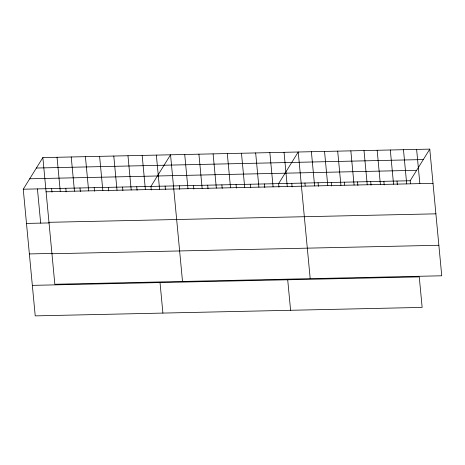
<?xml version="1.0" encoding="UTF-8"?>
<svg xmlns="http://www.w3.org/2000/svg" width="465" height="465" viewBox="0 0 465 465"><rect width="100%" height="100%" fill="white"/><g stroke="black" fill="none" stroke-linecap="round" stroke-linejoin="round"><path stroke-width="0.7" d="M32.341 285.365L419.261 276.896L422.144 307.406L35.224 315.875L23.25 189.214L42.856 157.594L429.776 149.126L441.75 275.786L54.829 284.255L42.856 157.594M410.444 183.594L410.171 180.745L429.776 149.126M36.386 168.028L423.307 159.559M29.719 178.781L416.64 170.306M23.25 189.214L410.171 180.745M46.087 191.801L433.008 183.326M48.97 222.311L435.897 213.836M26.482 223.421L49.185 222.927M29.365 253.931L52.068 253.437M51.946 253.745L438.867 245.276M416.623 149.41L419.854 183.617M403.469 149.701L406.701 183.902M397.017 181.03L397.354 184.593M390.309 149.986L393.547 184.192M383.863 181.321L384.2 184.884M377.156 150.276L380.387 184.483M370.704 181.606L371.041 185.169M364.002 150.561L367.234 184.768M357.55 181.896L357.887 185.459M350.843 150.852L354.08 185.058M344.396 182.181L344.664 185.035M337.689 151.137L340.921 185.343M331.243 182.472L331.58 186.035M324.535 151.427L327.767 185.634M318.083 182.762L318.42 186.326M311.381 151.718L314.613 185.919M304.93 183.047L305.197 185.895M310.196 278.663L298.222 152.003L278.616 183.623L278.954 187.186M291.776 183.338L292.113 186.901M284.034 152.317L287.271 186.517M287.707 279.773L290.59 310.283M269.851 152.625L273.083 186.831M264.434 183.937L264.771 187.5M255.663 152.933L258.895 187.139M250.246 184.245L250.583 187.808M241.475 153.247L244.706 187.453M236.057 184.559L236.394 188.122M227.286 153.555L230.524 187.761M221.869 184.867L222.206 188.43M213.098 153.869L216.335 188.075M207.681 185.175L208.018 188.738M198.915 154.177L202.147 188.383M193.498 185.489L193.835 189.052M184.727 154.49L187.959 188.697M179.31 185.797L179.647 189.36M182.513 281.459L170.539 154.799L150.933 186.419L151.27 189.982M165.121 186.11L165.459 189.674M156.35 155.112L159.588 189.313M160.024 282.569L162.907 313.079M142.162 155.42L145.4 189.627M136.745 186.732L137.082 190.295M127.98 155.734L131.211 189.935M122.562 187.04L122.9 190.604M113.791 156.042L117.023 190.249M108.374 187.354L108.711 190.917M99.603 156.35L102.835 190.557M94.186 187.662L94.523 191.225M85.415 156.664L88.652 190.871M79.997 187.97L80.335 191.534M71.226 156.972L74.464 191.179M65.809 188.284L66.146 191.847M57.044 157.286L60.276 191.493M51.627 188.592L51.964 192.155M37.438 188.906L40.67 223.113"/></g></svg>
